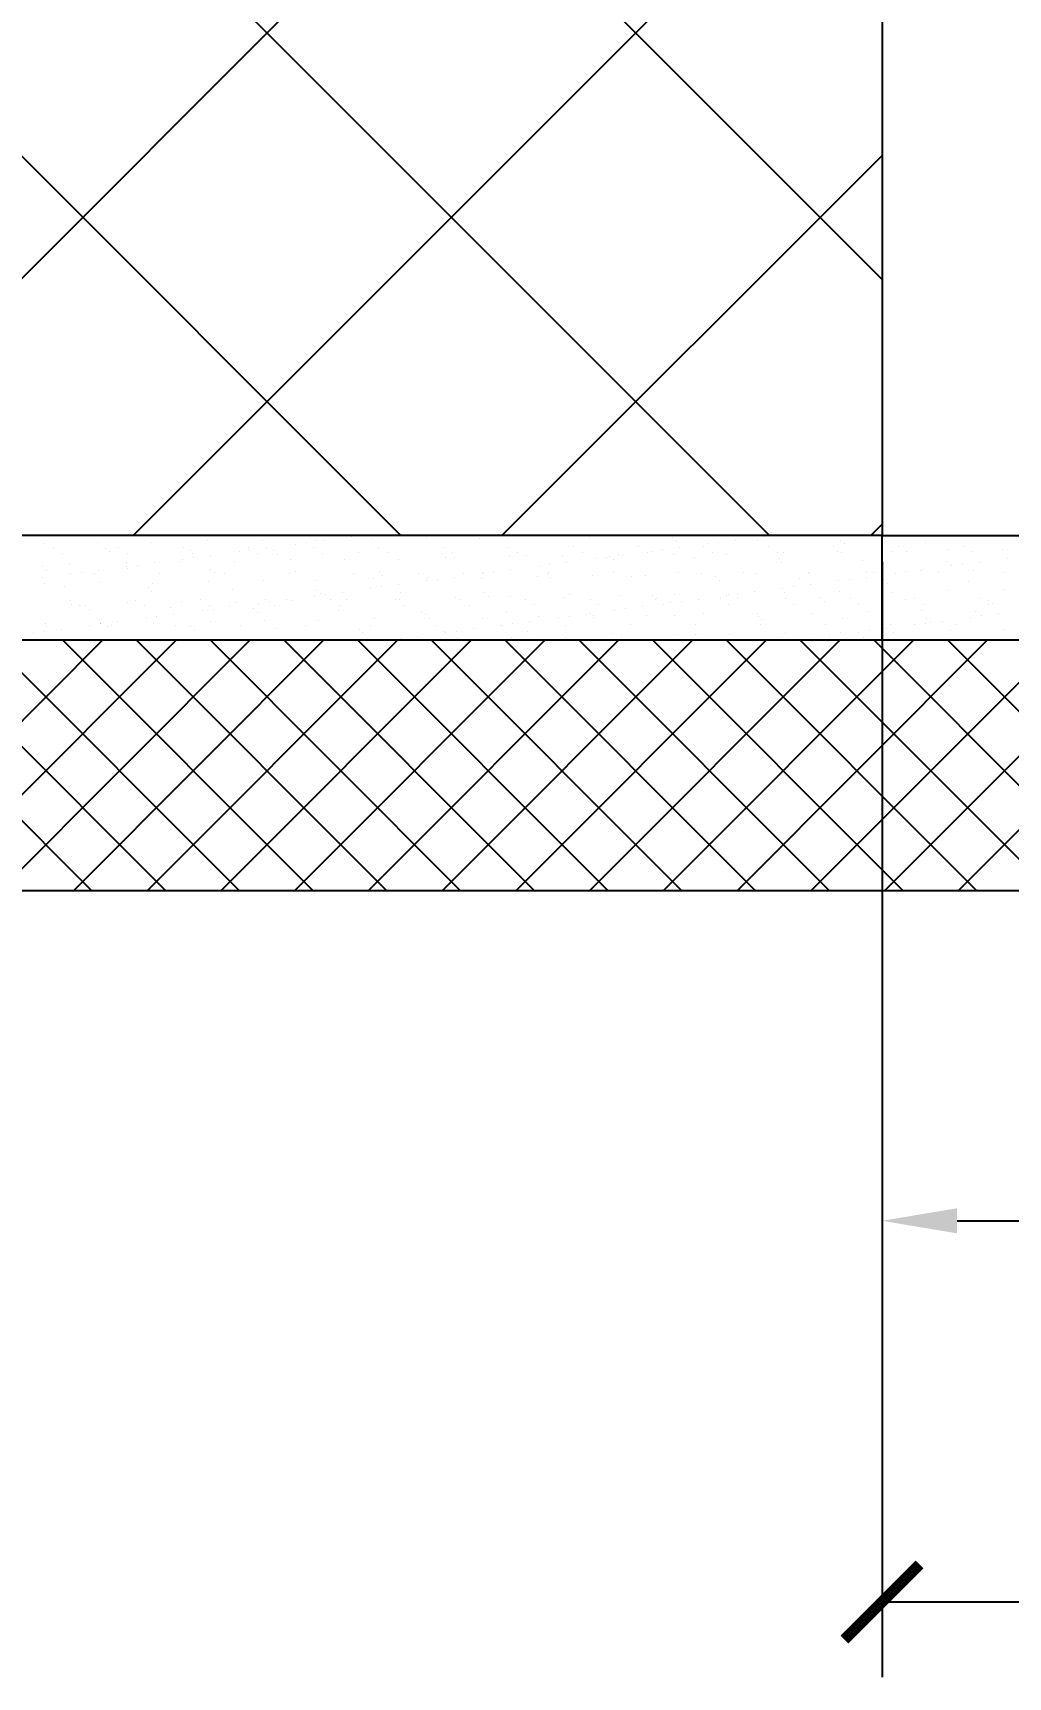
# Model space of a CAD drawing. Header units: metres. Extents: x 668617 to 675126, y 2286318 to 2293677.
# Drawn here: x 672244.268 to 672246.606, y 2287820.062 to 2287824.001 of the extents above; entities that cross this region are included whole.
import ezdxf

# ---------------------------------------------------------------- set-up
doc = ezdxf.new("R2010")
doc.units = ezdxf.units.M
doc.header["$MEASUREMENT"] = 0
doc.layers.add('DMTG_SECCIONES_VIALES', color=250, linetype='Continuous')
doc.styles.get("Standard").update_dxf_attribs({"font": 'arial.ttf'})
doc.dimstyles.get("Standard").update_dxf_attribs({"dimtxt": 0.18, "dimasz": 0.18, "dimexe": 0.18, "dimexo": 0.0625, "dimgap": 0.09, "dimtad": 0, "dimtih": 1, "dimtoh": 1, "dimdec": 4, "dimzin": 0, "dimdsep": 46, "dimtxsty": 'Standard', "dimcen": 0.09, "dimadec": 0, "dimazin": 0, "dimtfac": 1, "dimtdec": 4, "dimtofl": 0, "dimtmove": 0, "dimatfit": 3, "dimfxl": 1, "dimtolj": 1, "dimtzin": 0, "dimarcsym": 0})

# ---------------------------------------------------------------- blocks, each defined once
blk = doc.blocks.new('*D424')
at = {"layer": 'Defpoints', "color": 0, "transparency": 16777216}
for p in [(672246.3035, 2287822.7967), (672250.0035, 2287822.7967), (672250.0035, 2287821.1552)]:
    blk.add_point(p, dxfattribs=at)
at = {"layer": 'DMTG_SECCIONES_VIALES', "color": 0, "lineweight": -2, "transparency": 16777216}
for p, q in [((672246.3035, 2287822.7342), (672246.3035, 2287820.9752)), ((672250.0035, 2287822.7342), (672250.0035, 2287820.9752)), ((672246.4835, 2287821.1552), (672247.8301, 2287821.1552)), ((672249.8235, 2287821.1552), (672248.477, 2287821.1552))]:
    blk.add_line(p, q, dxfattribs=at)
at = {"layer": 'DMTG_SECCIONES_VIALES', "color": 0, "transparency": 16777216}
for points in [[(672246.4835, 2287821.1852), (672246.4835, 2287821.1252), (672246.3035, 2287821.1552)], [(672249.8235, 2287821.1852), (672249.8235, 2287821.1252), (672250.0035, 2287821.1552)]]:
    blk.add_solid(points, dxfattribs=at)
at = {"layer": 'DMTG_SECCIONES_VIALES', "color": 0, "transparency": 16777216, "insert": (672248.1535, 2287821.1552), "char_height": 0.18, "attachment_point": 5}
blk.add_mtext('\\A1;3.70', dxfattribs=at)
blk = doc.blocks.new('_ArchTick')
at = {"color": 0, "linetype": 'ByBlock', "const_width": 0.15}
blk.add_lwpolyline([(-0.5, -0.5), (0.5, 0.5)], dxfattribs=at)
blk = doc.blocks.new('*D402')
at = {"layer": 'Defpoints', "color": 0, "transparency": 16777216}
for p in [(672246.3035, 2287822.7967), (672286.8035, 2287822.7967), (672286.8035, 2287820.242)]:
    blk.add_point(p, dxfattribs=at)
at = {"layer": 'DMTG_SECCIONES_VIALES', "color": 0, "lineweight": -2, "transparency": 16777216}
for p, q in [((672246.3035, 2287822.7342), (672246.3035, 2287820.062)), ((672286.8035, 2287822.7342), (672286.8035, 2287820.062)), ((672246.3035, 2287820.242), (672266.1565, 2287820.242)), ((672286.8035, 2287820.242), (672266.9506, 2287820.242))]:
    blk.add_line(p, q, dxfattribs=at)
at = {"layer": 'DMTG_SECCIONES_VIALES', "color": 0, "lineweight": -2, "transparency": 16777216, "xscale": 0.18, "yscale": 0.18, "zscale": 0.18, "rotation": 180}
blk.add_blockref('_ArchTick', (672246.3035, 2287820.242), dxfattribs=at)
at = {"layer": 'DMTG_SECCIONES_VIALES', "color": 0, "lineweight": -2, "transparency": 16777216, "xscale": 0.18, "yscale": 0.18, "zscale": 0.18}
blk.add_blockref('_ArchTick', (672286.8035, 2287820.242), dxfattribs=at)
at = {"layer": 'DMTG_SECCIONES_VIALES', "color": 0, "transparency": 16777216, "insert": (672266.5535, 2287820.242), "char_height": 0.18, "attachment_point": 5}
blk.add_mtext('\\A1;40.50', dxfattribs=at)

msp = doc.modelspace()

# ---------------------------------------------------------------- linework, layer by layer
at = {"layer": 'DMTG_SECCIONES_VIALES', "color": 252, "linetype": 'Continuous', "true_color": 0x939598}
for p, q in [((672246.30355, 2287823.41066), (672241.30355, 2287828.41066)), ((672246.0336, 2287822.79673), (672241.30355, 2287827.52678)), ((672245.14971, 2287822.79673), (672241.30355, 2287826.64289)), ((672243.62476, 2287822.79673), (672246.30355, 2287825.47553)), ((672244.50864, 2287822.79673), (672246.30355, 2287824.59164)), ((672245.39252, 2287822.79673), (672246.30355, 2287823.70776)), ((672246.27641, 2287822.79673), (672246.30355, 2287822.82387)), ((672244.40872, 2287821.94673), (672243.80872, 2287822.54673)), ((672243.83542, 2287821.94673), (672244.43542, 2287822.54673)), ((672244.5855, 2287821.94673), (672243.9855, 2287822.54673)), ((672244.01219, 2287821.94673), (672244.61219, 2287822.54673)), ((672244.76227, 2287821.94673), (672244.16227, 2287822.54673)), ((672244.18897, 2287821.94673), (672244.78897, 2287822.54673)), ((672244.93905, 2287821.94673), (672244.33905, 2287822.54673)), ((672244.36575, 2287821.94673), (672244.96575, 2287822.54673)), ((672245.11583, 2287821.94673), (672244.51583, 2287822.54673)), ((672244.54252, 2287821.94673), (672245.14252, 2287822.54673)), ((672245.2926, 2287821.94673), (672244.6926, 2287822.54673)), ((672244.7193, 2287821.94673), (672245.3193, 2287822.54673)), ((672245.46938, 2287821.94673), (672244.86938, 2287822.54673)), ((672244.89608, 2287821.94673), (672245.49608, 2287822.54673)), ((672245.64616, 2287821.94673), (672245.04616, 2287822.54673)), ((672245.07285, 2287821.94673), (672245.67285, 2287822.54673)), ((672245.82294, 2287821.94673), (672245.22294, 2287822.54673)), ((672245.24963, 2287821.94673), (672245.84963, 2287822.54673)), ((672245.99971, 2287821.94673), (672245.39971, 2287822.54673)), ((672245.42641, 2287821.94673), (672246.02641, 2287822.54673)), ((672246.17649, 2287821.94673), (672245.57649, 2287822.54673)), ((672245.60318, 2287821.94673), (672246.20318, 2287822.54673)), ((672246.35327, 2287821.94673), (672245.75327, 2287822.54673)), ((672245.77996, 2287821.94673), (672246.37996, 2287822.54673)), ((672246.53004, 2287821.94673), (672245.93004, 2287822.54673)), ((672245.95674, 2287821.94673), (672246.55674, 2287822.54673)), ((672246.70682, 2287821.94673), (672246.10682, 2287822.54673)), ((672246.13351, 2287821.94673), (672246.73351, 2287822.54673)), ((672246.8836, 2287821.94673), (672246.2836, 2287822.54673)), ((672246.31029, 2287821.94673), (672246.91029, 2287822.54673)), ((672247.06037, 2287821.94673), (672246.46037, 2287822.54673)), ((672246.48707, 2287821.94673), (672247.08707, 2287822.54673))]:
    msp.add_line(p, q, dxfattribs=at)
at = {"layer": 'DMTG_SECCIONES_VIALES', "color": 18, "linetype": 'Continuous', "true_color": 0x000000}
for p, q in [((672245.00441, 2287822.79535), (672245.00441, 2287822.79535)), ((672245.03143, 2287822.79374), (672245.03143, 2287822.79374)), ((672245.21143, 2287822.79154), (672245.21143, 2287822.79154)), ((672245.47438, 2287822.79579), (672245.47438, 2287822.79579)), ((672245.6013, 2287822.79323), (672245.6013, 2287822.79323)), ((672245.80138, 2287822.79152), (672245.80138, 2287822.79152)), ((672246.01965, 2287822.79438), (672246.01965, 2287822.79438)), ((672244.2929, 2287822.77803), (672244.2929, 2287822.77803)), ((672244.3179, 2287822.76734), (672244.3179, 2287822.76734)), ((672244.33898, 2287822.75391), (672244.33898, 2287822.75391)), ((672244.42378, 2287822.7797), (672244.42378, 2287822.7797)), ((672244.44179, 2287822.76605), (672244.44179, 2287822.76605)), ((672244.451, 2287822.75761), (672244.451, 2287822.75761)), ((672244.4736, 2287822.76763), (672244.4736, 2287822.76763)), ((672244.49469, 2287822.75419), (672244.49469, 2287822.75419)), ((672244.55168, 2287822.77909), (672244.55168, 2287822.77909)), ((672244.62931, 2287822.76791), (672244.62931, 2287822.76791)), ((672244.64481, 2287822.76163), (672244.64481, 2287822.76163)), ((672244.65039, 2287822.75448), (672244.65039, 2287822.75448)), ((672244.68672, 2287822.78395), (672244.68672, 2287822.78395)), ((672244.76225, 2287822.7583), (672244.76225, 2287822.7583)), ((672244.78502, 2287822.76819), (672244.78502, 2287822.76819)), ((672244.78828, 2287822.76172), (672244.78828, 2287822.76172)), ((672244.8061, 2287822.75476), (672244.8061, 2287822.75476)), ((672244.8176, 2287822.78562), (672244.8176, 2287822.78562)), ((672244.82893, 2287822.76708), (672244.82893, 2287822.76708)), ((672244.84488, 2287822.75991), (672244.84488, 2287822.75991)), ((672244.89684, 2287822.77602), (672244.89684, 2287822.77602)), ((672244.92286, 2287822.77944), (672244.92286, 2287822.77944)), ((672244.94072, 2287822.76848), (672244.94072, 2287822.76848)), ((672244.94551, 2287822.78501), (672244.94551, 2287822.78501)), ((672244.96181, 2287822.75504), (672244.96181, 2287822.75504)), ((672244.96351, 2287822.78479), (672244.96351, 2287822.78479)), ((672245.0479, 2287822.75549), (672245.0479, 2287822.75549)), ((672245.08055, 2287822.78987), (672245.08055, 2287822.78987)), ((672245.09643, 2287822.76876), (672245.09643, 2287822.76876)), ((672245.11752, 2287822.75533), (672245.11752, 2287822.75533)), ((672245.24798, 2287822.75377), (672245.24798, 2287822.75377)), ((672245.25214, 2287822.76904), (672245.25214, 2287822.76904)), ((672245.27322, 2287822.75561), (672245.27322, 2287822.75561)), ((672245.33934, 2287822.79093), (672245.33934, 2287822.79093)), ((672245.4075, 2287822.78921), (672245.4075, 2287822.78921)), ((672245.40785, 2287822.76932), (672245.40785, 2287822.76932)), ((672245.42893, 2287822.75589), (672245.42893, 2287822.75589)), ((672245.56355, 2287822.76961), (672245.56355, 2287822.76961)), ((672245.58464, 2287822.75617), (672245.58464, 2287822.75617)), ((672245.71926, 2287822.76989), (672245.71926, 2287822.76989)), ((672245.74034, 2287822.75646), (672245.74034, 2287822.75646)), ((672245.75047, 2287822.75894), (672245.75047, 2287822.75894)), ((672245.7765, 2287822.76237), (672245.7765, 2287822.76237)), ((672245.80375, 2287822.75225), (672245.80375, 2287822.75225)), ((672245.81059, 2287822.78307), (672245.81059, 2287822.78307)), ((672245.81715, 2287822.76772), (672245.81715, 2287822.76772)), ((672245.87497, 2287822.77017), (672245.87497, 2287822.77017)), ((672245.88506, 2287822.77666), (672245.88506, 2287822.77666)), ((672245.89605, 2287822.75674), (672245.89605, 2287822.75674)), ((672245.91109, 2287822.78009), (672245.91109, 2287822.78009)), ((672245.95173, 2287822.78544), (672245.95173, 2287822.78544)), ((672246.0044, 2287822.7871), (672246.0044, 2287822.7871)), ((672246.03067, 2287822.77046), (672246.03067, 2287822.77046)), ((672246.05176, 2287822.75702), (672246.05176, 2287822.75702)), ((672246.0667, 2287822.75651), (672246.0667, 2287822.75651)), ((672246.18638, 2287822.77074), (672246.18638, 2287822.77074)), ((672246.19758, 2287822.75818), (672246.19758, 2287822.75818)), ((672246.20447, 2287822.78538), (672246.20447, 2287822.78538)), ((672246.20747, 2287822.75731), (672246.20747, 2287822.75731)), ((672246.21369, 2287822.77693), (672246.21369, 2287822.77693)), ((672246.32548, 2287822.75756), (672246.32548, 2287822.75756)), ((672246.34209, 2287822.77102), (672246.34209, 2287822.77102)), ((672246.36317, 2287822.75759), (672246.36317, 2287822.75759)), ((672246.40749, 2287822.78096), (672246.40749, 2287822.78096)), ((672246.46053, 2287822.76243), (672246.46053, 2287822.76243)), ((672246.4978, 2287822.7713), (672246.4978, 2287822.7713)), ((672246.51888, 2287822.75787), (672246.51888, 2287822.75787)), ((672246.59141, 2287822.7641), (672246.59141, 2287822.7641)), ((672244.29148, 2287822.72217), (672244.29148, 2287822.72217)), ((672244.3007, 2287822.71372), (672244.3007, 2287822.71372)), ((672244.35634, 2287822.72796), (672244.35634, 2287822.72796)), ((672244.42516, 2287822.71392), (672244.42516, 2287822.71392)), ((672244.49139, 2287822.73282), (672244.49139, 2287822.73282)), ((672244.49307, 2287822.72286), (672244.49307, 2287822.72286)), ((672244.4945, 2287822.71775), (672244.4945, 2287822.71775)), ((672244.5191, 2287822.72629), (672244.5191, 2287822.72629)), ((672244.55975, 2287822.73164), (672244.55975, 2287822.73164)), ((672244.62227, 2287822.73449), (672244.62227, 2287822.73449)), ((672244.62766, 2287822.74058), (672244.62766, 2287822.74058)), ((672244.65369, 2287822.74401), (672244.65369, 2287822.74401)), ((672244.69434, 2287822.74936), (672244.69434, 2287822.74936)), ((672244.69458, 2287822.71603), (672244.69458, 2287822.71603)), ((672244.75017, 2287822.73388), (672244.75017, 2287822.73388)), ((672244.8541, 2287822.75147), (672244.8541, 2287822.75147)), ((672244.88521, 2287822.73874), (672244.88521, 2287822.73874)), ((672245.01609, 2287822.74041), (672245.01609, 2287822.74041)), ((672245.144, 2287822.7398), (672245.144, 2287822.7398)), ((672245.25719, 2287822.74533), (672245.25719, 2287822.74533)), ((672245.27904, 2287822.74466), (672245.27904, 2287822.74466)), ((672245.40992, 2287822.74633), (672245.40992, 2287822.74633)), ((672245.41338, 2287822.71456), (672245.41338, 2287822.71456)), ((672245.451, 2287822.74935), (672245.451, 2287822.74935)), ((672245.48129, 2287822.7235), (672245.48129, 2287822.7235)), ((672245.50732, 2287822.72693), (672245.50732, 2287822.72693)), ((672245.53783, 2287822.74572), (672245.53783, 2287822.74572)), ((672245.54797, 2287822.73228), (672245.54797, 2287822.73228)), ((672245.61588, 2287822.74122), (672245.61588, 2287822.74122)), ((672245.64191, 2287822.74465), (672245.64191, 2287822.74465)), ((672245.65107, 2287822.74763), (672245.65107, 2287822.74763)), ((672245.66029, 2287822.73919), (672245.66029, 2287822.73919)), ((672245.67287, 2287822.75058), (672245.67287, 2287822.75058)), ((672245.68256, 2287822.75), (672245.68256, 2287822.75)), ((672245.85409, 2287822.74321), (672245.85409, 2287822.74321)), ((672245.93166, 2287822.75164), (672245.93166, 2287822.75164)), ((672246.05417, 2287822.74149), (672246.05417, 2287822.74149)), ((672246.06338, 2287822.73305), (672246.06338, 2287822.73305)), ((672246.25719, 2287822.73707), (672246.25719, 2287822.73707)), ((672246.39607, 2287822.71297), (672246.39607, 2287822.71297)), ((672246.4016, 2287822.71521), (672246.4016, 2287822.71521)), ((672246.45726, 2287822.73535), (672246.45726, 2287822.73535)), ((672246.46648, 2287822.72691), (672246.46648, 2287822.72691)), ((672246.46951, 2287822.72415), (672246.46951, 2287822.72415)), ((672246.49554, 2287822.72757), (672246.49554, 2287822.72757)), ((672246.53619, 2287822.73293), (672246.53619, 2287822.73293)), ((672246.6041, 2287822.74187), (672246.6041, 2287822.74187)), ((672244.29057, 2287822.6962), (672244.29057, 2287822.6962)), ((672244.29605, 2287822.68169), (672244.29605, 2287822.68169)), ((672244.3442, 2287822.67386), (672244.3442, 2287822.67386)), ((672244.35848, 2287822.70514), (672244.35848, 2287822.70514)), ((672244.38451, 2287822.70857), (672244.38451, 2287822.70857)), ((672244.41489, 2287822.70555), (672244.41489, 2287822.70555)), ((672244.42693, 2287822.68336), (672244.42693, 2287822.68336)), ((672244.55483, 2287822.68275), (672244.55483, 2287822.68275)), ((672244.57059, 2287822.70584), (672244.57059, 2287822.70584)), ((672244.68987, 2287822.68761), (672244.68987, 2287822.68761)), ((672244.70379, 2287822.70758), (672244.70379, 2287822.70758)), ((672244.7263, 2287822.70612), (672244.7263, 2287822.70612)), ((672244.82075, 2287822.68928), (672244.82075, 2287822.68928)), ((672244.88201, 2287822.7064), (672244.88201, 2287822.7064)), ((672244.8976, 2287822.71161), (672244.8976, 2287822.71161)), ((672244.94866, 2287822.68867), (672244.94866, 2287822.68867)), ((672245.03771, 2287822.70669), (672245.03771, 2287822.70669)), ((672245.0837, 2287822.69353), (672245.0837, 2287822.69353)), ((672245.09767, 2287822.70989), (672245.09767, 2287822.70989)), ((672245.10355, 2287822.67377), (672245.10355, 2287822.67377)), ((672245.10689, 2287822.70144), (672245.10689, 2287822.70144)), ((672245.1442, 2287822.67913), (672245.1442, 2287822.67913)), ((672245.19342, 2287822.70697), (672245.19342, 2287822.70697)), ((672245.21212, 2287822.68807), (672245.21212, 2287822.68807)), ((672245.21458, 2287822.6952), (672245.21458, 2287822.6952)), ((672245.23814, 2287822.69149), (672245.23814, 2287822.69149)), ((672245.27879, 2287822.69684), (672245.27879, 2287822.69684)), ((672245.30069, 2287822.70547), (672245.30069, 2287822.70547)), ((672245.34249, 2287822.69459), (672245.34249, 2287822.69459)), ((672245.34671, 2287822.70579), (672245.34671, 2287822.70579)), ((672245.34913, 2287822.70725), (672245.34913, 2287822.70725)), ((672245.37273, 2287822.70921), (672245.37273, 2287822.70921)), ((672245.47753, 2287822.69945), (672245.47753, 2287822.69945)), ((672245.50076, 2287822.70375), (672245.50076, 2287822.70375)), ((672245.50484, 2287822.70753), (672245.50484, 2287822.70753)), ((672245.50998, 2287822.6953), (672245.50998, 2287822.6953)), ((672245.60841, 2287822.70112), (672245.60841, 2287822.70112)), ((672245.66054, 2287822.70782), (672245.66054, 2287822.70782)), ((672245.70379, 2287822.69933), (672245.70379, 2287822.69933)), ((672245.73632, 2287822.70051), (672245.73632, 2287822.70051)), ((672245.81625, 2287822.7081), (672245.81625, 2287822.7081)), ((672245.87136, 2287822.70537), (672245.87136, 2287822.70537)), ((672245.90386, 2287822.69761), (672245.90386, 2287822.69761)), ((672245.91307, 2287822.68916), (672245.91307, 2287822.68916)), ((672245.97196, 2287822.70838), (672245.97196, 2287822.70838)), ((672246.00224, 2287822.70704), (672246.00224, 2287822.70704)), ((672246.09177, 2287822.67442), (672246.09177, 2287822.67442)), ((672246.10688, 2287822.69319), (672246.10688, 2287822.69319)), ((672246.12766, 2287822.70867), (672246.12766, 2287822.70867)), ((672246.13014, 2287822.70643), (672246.13014, 2287822.70643)), ((672246.13242, 2287822.67977), (672246.13242, 2287822.67977)), ((672246.20034, 2287822.68871), (672246.20034, 2287822.68871)), ((672246.22636, 2287822.69214), (672246.22636, 2287822.69214)), ((672246.26519, 2287822.7113), (672246.26519, 2287822.7113)), ((672246.26701, 2287822.69749), (672246.26701, 2287822.69749)), ((672246.28337, 2287822.70895), (672246.28337, 2287822.70895)), ((672246.30695, 2287822.69147), (672246.30695, 2287822.69147)), ((672246.31617, 2287822.68302), (672246.31617, 2287822.68302)), ((672246.33493, 2287822.70643), (672246.33493, 2287822.70643)), ((672246.36095, 2287822.70986), (672246.36095, 2287822.70986)), ((672246.43908, 2287822.70923), (672246.43908, 2287822.70923)), ((672246.50997, 2287822.68705), (672246.50997, 2287822.68705)), ((672246.52397, 2287822.71235), (672246.52397, 2287822.71235)), ((672246.59479, 2287822.70952), (672246.59479, 2287822.70952)), ((672244.35828, 2287822.64214), (672244.35828, 2287822.64214)), ((672244.49454, 2287822.63648), (672244.49454, 2287822.63648)), ((672244.51398, 2287822.64242), (672244.51398, 2287822.64242)), ((672244.54427, 2287822.67214), (672244.54427, 2287822.67214)), ((672244.55349, 2287822.6637), (672244.55349, 2287822.6637)), ((672244.62541, 2287822.63815), (672244.62541, 2287822.63815)), ((672244.66969, 2287822.6427), (672244.66969, 2287822.6427)), ((672244.74729, 2287822.66772), (672244.74729, 2287822.66772)), ((672244.75332, 2287822.63754), (672244.75332, 2287822.63754)), ((672244.80835, 2287822.63491), (672244.80835, 2287822.63491)), ((672244.8254, 2287822.64299), (672244.8254, 2287822.64299)), ((672244.83438, 2287822.63834), (672244.83438, 2287822.63834)), ((672244.87503, 2287822.64369), (672244.87503, 2287822.64369)), ((672244.88836, 2287822.6424), (672244.88836, 2287822.6424)), ((672244.94294, 2287822.65263), (672244.94294, 2287822.65263)), ((672244.94736, 2287822.666), (672244.94736, 2287822.666)), ((672244.95658, 2287822.65756), (672244.95658, 2287822.65756)), ((672244.96896, 2287822.65605), (672244.96896, 2287822.65605)), ((672244.98111, 2287822.64327), (672244.98111, 2287822.64327)), ((672245.00961, 2287822.66141), (672245.00961, 2287822.66141)), ((672245.01924, 2287822.64407), (672245.01924, 2287822.64407)), ((672245.07753, 2287822.67035), (672245.07753, 2287822.67035)), ((672245.13681, 2287822.64355), (672245.13681, 2287822.64355)), ((672245.14715, 2287822.64346), (672245.14715, 2287822.64346)), ((672245.15039, 2287822.66158), (672245.15039, 2287822.66158)), ((672245.28219, 2287822.64832), (672245.28219, 2287822.64832)), ((672245.29252, 2287822.64384), (672245.29252, 2287822.64384)), ((672245.35046, 2287822.65987), (672245.35046, 2287822.65987)), ((672245.35967, 2287822.65142), (672245.35967, 2287822.65142)), ((672245.41307, 2287822.64999), (672245.41307, 2287822.64999)), ((672245.44823, 2287822.64412), (672245.44823, 2287822.64412)), ((672245.54098, 2287822.64938), (672245.54098, 2287822.64938)), ((672245.55348, 2287822.65544), (672245.55348, 2287822.65544)), ((672245.60393, 2287822.6444), (672245.60393, 2287822.6444)), ((672245.67602, 2287822.65424), (672245.67602, 2287822.65424)), ((672245.75355, 2287822.65373), (672245.75355, 2287822.65373)), ((672245.75964, 2287822.64468), (672245.75964, 2287822.64468)), ((672245.76277, 2287822.64528), (672245.76277, 2287822.64528)), ((672245.79657, 2287822.63555), (672245.79657, 2287822.63555)), ((672245.8069, 2287822.65591), (672245.8069, 2287822.65591)), ((672245.8226, 2287822.63898), (672245.8226, 2287822.63898)), ((672245.86325, 2287822.64433), (672245.86325, 2287822.64433)), ((672245.91535, 2287822.64497), (672245.91535, 2287822.64497)), ((672245.93116, 2287822.65327), (672245.93116, 2287822.65327)), ((672245.93481, 2287822.6553), (672245.93481, 2287822.6553)), ((672245.95657, 2287822.6493), (672245.95657, 2287822.6493)), ((672245.95718, 2287822.6567), (672245.95718, 2287822.6567)), ((672245.99783, 2287822.66205), (672245.99783, 2287822.66205)), ((672246.06575, 2287822.67099), (672246.06575, 2287822.67099)), ((672246.06985, 2287822.66016), (672246.06985, 2287822.66016)), ((672246.07106, 2287822.64525), (672246.07106, 2287822.64525)), ((672246.15665, 2287822.64759), (672246.15665, 2287822.64759)), ((672246.16586, 2287822.63914), (672246.16586, 2287822.63914)), ((672246.20073, 2287822.66183), (672246.20073, 2287822.66183)), ((672246.22676, 2287822.64553), (672246.22676, 2287822.64553)), ((672246.32863, 2287822.66122), (672246.32863, 2287822.66122)), ((672246.35967, 2287822.64317), (672246.35967, 2287822.64317)), ((672246.38247, 2287822.64582), (672246.38247, 2287822.64582)), ((672246.46368, 2287822.66609), (672246.46368, 2287822.66609)), ((672246.53818, 2287822.6461), (672246.53818, 2287822.6461)), ((672246.55974, 2287822.64145), (672246.55974, 2287822.64145)), ((672246.59456, 2287822.66776), (672246.59456, 2287822.66776)), ((672244.35949, 2287822.63161), (672244.35949, 2287822.63161)), ((672244.37936, 2287822.62871), (672244.37936, 2287822.62871)), ((672244.39396, 2287822.62826), (672244.39396, 2287822.62826)), ((672244.40318, 2287822.61982), (672244.40318, 2287822.61982)), ((672244.53507, 2287822.62899), (672244.53507, 2287822.62899)), ((672244.53917, 2287822.59947), (672244.53917, 2287822.59947)), ((672244.5652, 2287822.6029), (672244.5652, 2287822.6029)), ((672244.59699, 2287822.62384), (672244.59699, 2287822.62384)), ((672244.60585, 2287822.60825), (672244.60585, 2287822.60825)), ((672244.67376, 2287822.61719), (672244.67376, 2287822.61719)), ((672244.69078, 2287822.62927), (672244.69078, 2287822.62927)), ((672244.69979, 2287822.62062), (672244.69979, 2287822.62062)), ((672244.74044, 2287822.62597), (672244.74044, 2287822.62597)), ((672244.79706, 2287822.62212), (672244.79706, 2287822.62212)), ((672244.80627, 2287822.61368), (672244.80627, 2287822.61368)), ((672244.84648, 2287822.62955), (672244.84648, 2287822.62955)), ((672245.00008, 2287822.6177), (672245.00008, 2287822.6177)), ((672245.00219, 2287822.62984), (672245.00219, 2287822.62984)), ((672245.08685, 2287822.59719), (672245.08685, 2287822.59719)), ((672245.1579, 2287822.63012), (672245.1579, 2287822.63012)), ((672245.20015, 2287822.61598), (672245.20015, 2287822.61598)), ((672245.20937, 2287822.60754), (672245.20937, 2287822.60754)), ((672245.21773, 2287822.59886), (672245.21773, 2287822.59886)), ((672245.3136, 2287822.6304), (672245.3136, 2287822.6304)), ((672245.34564, 2287822.59825), (672245.34564, 2287822.59825)), ((672245.40317, 2287822.61156), (672245.40317, 2287822.61156)), ((672245.46931, 2287822.63069), (672245.46931, 2287822.63069)), ((672245.48068, 2287822.60311), (672245.48068, 2287822.60311)), ((672245.52739, 2287822.60012), (672245.52739, 2287822.60012)), ((672245.55342, 2287822.60354), (672245.55342, 2287822.60354)), ((672245.59407, 2287822.60889), (672245.59407, 2287822.60889)), ((672245.60325, 2287822.60984), (672245.60325, 2287822.60984)), ((672245.61156, 2287822.60478), (672245.61156, 2287822.60478)), ((672245.61246, 2287822.6014), (672245.61246, 2287822.6014)), ((672245.62502, 2287822.63097), (672245.62502, 2287822.63097)), ((672245.66198, 2287822.61783), (672245.66198, 2287822.61783)), ((672245.68801, 2287822.62126), (672245.68801, 2287822.62126)), ((672245.72866, 2287822.62661), (672245.72866, 2287822.62661)), ((672245.73947, 2287822.60417), (672245.73947, 2287822.60417)), ((672245.78073, 2287822.63125), (672245.78073, 2287822.63125)), ((672245.80627, 2287822.60542), (672245.80627, 2287822.60542)), ((672245.87451, 2287822.60903), (672245.87451, 2287822.60903)), ((672245.93643, 2287822.63154), (672245.93643, 2287822.63154)), ((672246.00539, 2287822.6107), (672246.00539, 2287822.6107)), ((672246.00634, 2287822.6037), (672246.00634, 2287822.6037)), ((672246.01556, 2287822.59526), (672246.01556, 2287822.59526)), ((672246.09214, 2287822.63182), (672246.09214, 2287822.63182)), ((672246.13329, 2287822.61009), (672246.13329, 2287822.61009)), ((672246.20936, 2287822.59928), (672246.20936, 2287822.59928)), ((672246.24785, 2287822.6321), (672246.24785, 2287822.6321)), ((672246.26834, 2287822.61495), (672246.26834, 2287822.61495)), ((672246.39922, 2287822.61662), (672246.39922, 2287822.61662)), ((672246.40355, 2287822.63238), (672246.40355, 2287822.63238)), ((672246.40943, 2287822.59756), (672246.40943, 2287822.59756)), ((672246.51561, 2287822.60076), (672246.51561, 2287822.60076)), ((672246.52712, 2287822.61601), (672246.52712, 2287822.61601)), ((672246.54164, 2287822.60419), (672246.54164, 2287822.60419)), ((672246.55926, 2287822.63267), (672246.55926, 2287822.63267)), ((672246.56896, 2287822.633), (672246.56896, 2287822.633)), ((672246.58229, 2287822.60954), (672246.58229, 2287822.60954)), ((672244.27, 2287822.56403), (672244.27, 2287822.56403)), ((672244.29602, 2287822.56746), (672244.29602, 2287822.56746)), ((672244.2992, 2287822.58535), (672244.2992, 2287822.58535)), ((672244.29956, 2287822.58007), (672244.29956, 2287822.58007)), ((672244.33667, 2287822.57281), (672244.33667, 2287822.57281)), ((672244.40458, 2287822.58175), (672244.40458, 2287822.58175)), ((672244.43008, 2287822.58702), (672244.43008, 2287822.58702)), ((672244.43061, 2287822.58518), (672244.43061, 2287822.58518)), ((672244.44668, 2287822.57996), (672244.44668, 2287822.57996)), ((672244.45527, 2287822.58035), (672244.45527, 2287822.58035)), ((672244.47126, 2287822.59053), (672244.47126, 2287822.59053)), ((672244.55798, 2287822.5864), (672244.55798, 2287822.5864)), ((672244.61097, 2287822.58063), (672244.61097, 2287822.58063)), ((672244.64675, 2287822.57824), (672244.64675, 2287822.57824)), ((672244.65597, 2287822.56979), (672244.65597, 2287822.56979)), ((672244.69302, 2287822.59127), (672244.69302, 2287822.59127)), ((672244.76668, 2287822.58091), (672244.76668, 2287822.58091)), ((672244.8239, 2287822.59294), (672244.8239, 2287822.59294)), ((672244.84977, 2287822.57382), (672244.84977, 2287822.57382)), ((672244.92239, 2287822.5812), (672244.92239, 2287822.5812)), ((672244.95181, 2287822.59233), (672244.95181, 2287822.59233)), ((672245.04985, 2287822.5721), (672245.04985, 2287822.5721)), ((672245.05906, 2287822.56365), (672245.05906, 2287822.56365)), ((672245.0781, 2287822.58148), (672245.0781, 2287822.58148)), ((672245.1903, 2287822.55574), (672245.1903, 2287822.55574)), ((672245.2338, 2287822.58176), (672245.2338, 2287822.58176)), ((672245.25287, 2287822.56768), (672245.25287, 2287822.56768)), ((672245.25822, 2287822.56468), (672245.25822, 2287822.56468)), ((672245.28424, 2287822.5681), (672245.28424, 2287822.5681)), ((672245.32489, 2287822.57346), (672245.32489, 2287822.57346)), ((672245.38951, 2287822.58205), (672245.38951, 2287822.58205)), ((672245.3928, 2287822.5824), (672245.3928, 2287822.5824)), ((672245.41883, 2287822.58582), (672245.41883, 2287822.58582)), ((672245.45294, 2287822.56596), (672245.45294, 2287822.56596)), ((672245.45948, 2287822.59117), (672245.45948, 2287822.59117)), ((672245.46216, 2287822.55751), (672245.46216, 2287822.55751)), ((672245.54522, 2287822.58233), (672245.54522, 2287822.58233)), ((672245.65596, 2287822.56154), (672245.65596, 2287822.56154)), ((672245.67917, 2287822.5579), (672245.67917, 2287822.5579)), ((672245.70092, 2287822.58261), (672245.70092, 2287822.58261)), ((672245.81005, 2287822.55957), (672245.81005, 2287822.55957)), ((672245.85603, 2287822.55982), (672245.85603, 2287822.55982)), ((672245.85663, 2287822.5829), (672245.85663, 2287822.5829)), ((672245.93795, 2287822.55896), (672245.93795, 2287822.55896)), ((672246.01234, 2287822.58318), (672246.01234, 2287822.58318)), ((672246.05906, 2287822.5554), (672246.05906, 2287822.5554)), ((672246.073, 2287822.56382), (672246.073, 2287822.56382)), ((672246.16805, 2287822.58346), (672246.16805, 2287822.58346)), ((672246.17852, 2287822.55638), (672246.17852, 2287822.55638)), ((672246.20388, 2287822.56549), (672246.20388, 2287822.56549)), ((672246.24644, 2287822.56532), (672246.24644, 2287822.56532)), ((672246.27246, 2287822.56875), (672246.27246, 2287822.56875)), ((672246.31311, 2287822.5741), (672246.31311, 2287822.5741)), ((672246.32375, 2287822.58374), (672246.32375, 2287822.58374)), ((672246.33178, 2287822.56488), (672246.33178, 2287822.56488)), ((672246.38103, 2287822.58304), (672246.38103, 2287822.58304)), ((672246.40705, 2287822.58647), (672246.40705, 2287822.58647)), ((672246.41865, 2287822.58912), (672246.41865, 2287822.58912)), ((672246.4477, 2287822.59182), (672246.4477, 2287822.59182)), ((672246.46683, 2287822.56974), (672246.46683, 2287822.56974)), ((672246.47946, 2287822.58403), (672246.47946, 2287822.58403)), ((672246.59771, 2287822.57141), (672246.59771, 2287822.57141)), ((672245.02239, 2287822.54773), (672245.02239, 2287822.54773)), ((672245.12363, 2287822.54696), (672245.12363, 2287822.54696)), ((672245.14965, 2287822.55039), (672245.14965, 2287822.55039)), ((672245.1503, 2287822.54712), (672245.1503, 2287822.54712)), ((672245.28534, 2287822.55198), (672245.28534, 2287822.55198)), ((672245.41622, 2287822.55365), (672245.41622, 2287822.55365)), ((672245.54413, 2287822.55304), (672245.54413, 2287822.55304)), ((672245.86525, 2287822.55137), (672245.86525, 2287822.55137)), ((672246.11185, 2287822.5476), (672246.11185, 2287822.5476)), ((672246.13787, 2287822.55103), (672246.13787, 2287822.55103)), ((672246.25913, 2287822.55368), (672246.25913, 2287822.55368)), ((672246.46215, 2287822.54926), (672246.46215, 2287822.54926))]:
    msp.add_line(p, q, dxfattribs=at)
at = {"layer": 'DMTG_SECCIONES_VIALES'}
for p, q in [((672246.30355, 2287822.79673), (672250.00355, 2287822.79673)), ((672241.30355, 2287822.54673), (672246.30355, 2287822.54673)), ((672246.30355, 2287822.54673), (672249.75355, 2287822.54673)), ((672241.30287, 2287821.94673), (672246.30355, 2287821.94673)), ((672246.30355, 2287821.94673), (672249.15355, 2287821.94673))]:
    msp.add_line(p, q, dxfattribs=at)
for points in [[(672241.30355, 2287822.79673), (672241.30355, 2287828.64673), (672246.30355, 2287828.64673), (672246.30355, 2287822.79673)], [(672246.30355, 2287822.79673), (672241.30355, 2287822.79673)], [(672246.30355, 2287822.54673), (672246.30355, 2287822.79673)]]:
    msp.add_lwpolyline(points, dxfattribs=at)

# ---------------------------------------------------------------- dimensions: what is measured, and where the dimension line sits
for base, p2, override, picture, middle in [((672286.80355, 2287820.242), (672286.80355, 2287822.79673), {"dimdec": 2, "dimblk1": 'ArchTick', "dimblk2": 'ArchTick', "dimsah": 1}, '*D402', (672266.55355, 2287820.242)), ((672250.00355, 2287821.15524), (672250.00355, 2287822.79673), {"dimdec": 2}, '*D424', (672248.15355, 2287821.15524))]:
    dim = msp.add_linear_dim(base=base, p1=(672246.30355, 2287822.79673), p2=p2, dimstyle='Standard', override=override, dxfattribs=at)
    dim.commit()
    dim.dimension.update_dxf_attribs({"geometry": picture, "text_midpoint": middle})

doc.saveas('drawing.dxf')
